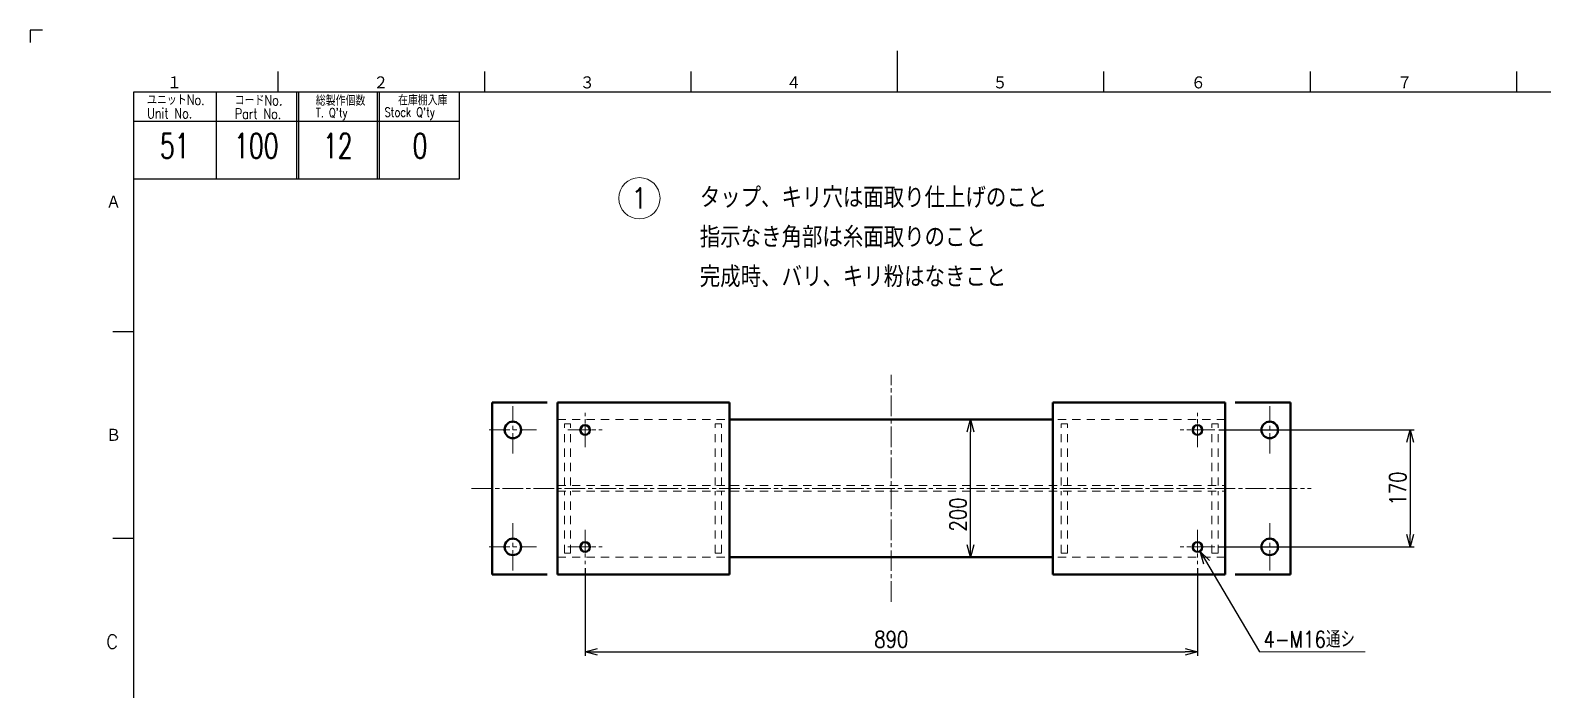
# Model space of a CAD drawing. Header units: millimetres. Extents: x 0 to 3564, y 0 to 2520.
# Drawn here: x 0 to 2198, y 1562 to 2520 of the extents above; entities that cross this region are included whole.
import ezdxf
from ezdxf.enums import TextEntityAlignment as Align

# ---------------------------------------------------------------- set-up
doc = ezdxf.new("R2010")
doc.units = ezdxf.units.MM
doc.header["$LTSCALE"] = 6
doc.linetypes.add('GEN7A', pattern=[7.5, 5, -0.75, 1, -0.75])
doc.linetypes.add('HIDDEN2', pattern=[3.5, 2, -1.5])
doc.layers.get('0').update_dxf_attribs({"lineweight": 20})
doc.layers.get('DEFPOINTS').update_dxf_attribs({"color": 253})
for name, color, linetype, lineweight in [('2', 5, 'Continuous', 40), ('3A', 6, 'HIDDEN2', 20), ('4', 3, 'Continuous', 13), ('5', 3, 'Continuous', 13), ('6', 7, 'Continuous', 50), ('7A', 4, 'GEN7A', 13)]:
    doc.layers.add(name, color=color, linetype=linetype, lineweight=lineweight)
doc.layers.add('RAHM2', color=1, linetype='Continuous')
doc.styles.add('DIMENSION', font='romans.shx', dxfattribs={"width": 0.8, "bigfont": 'extfont2.shx'})
doc.styles.get("Standard").update_dxf_attribs({"font": 'romans.shx', "width": 0.8, "bigfont": 'extfont2.shx'})
doc.dimstyles.new('GEN-ISO$0', dxfattribs={"dimscale": 6, "dimtxt": 4, "dimasz": 3, "dimexe": 1, "dimexo": 1, "dimgap": 1, "dimtad": 3, "dimrnd": 0.01, "dimdsep": 46, "dimtxsty": 'Standard', "dimblk": 'OPEN30', "dimcen": 0, "dimclrt": 7, "dimazin": 2, "dimtp": 0.1, "dimtm": 0.1, "dimtfac": 0.6, "dimtmove": 2, "dimatfit": 3, "dimldrblk": 'OPEN30', "dimfxl": 1, "dimarcsym": 0})
doc.dimstyles.new('GEN-ISO$7', dxfattribs={"dimscale": 6, "dimtxt": 4, "dimasz": 3, "dimexe": 1, "dimexo": 1, "dimgap": 1, "dimtad": 3, "dimrnd": 0.01, "dimdsep": 46, "dimtxsty": 'Standard', "dimblk": 'OPEN30', "dimcen": 0, "dimclrt": 7, "dimazin": 2, "dimtp": 0.1, "dimtm": 0.1, "dimtfac": 0.6, "dimtmove": 2, "dimatfit": 3, "dimldrblk": 'OPEN30', "dimfxl": 1, "dimarcsym": 0})

# ---------------------------------------------------------------- blocks, each defined once
blk = doc.blocks.new('1A2ブヒン')
at = {"layer": 'RAHM2', "color": 5, "linetype": 'Continuous'}
for p, q in [((3, 420), (0, 420)), ((0, 420), (0, 417)), ((210, 415), (210, 405)), ((60, 410), (60, 405)), ((110, 410), (110, 405)), ((160, 410), (160, 405)), ((260, 410), (260, 405)), ((310, 410), (310, 405)), ((360, 410), (360, 405)), ((579, 405), (25, 405)), ((25, 405), (25, 15)), ((104, 384), (104, 405)), ((25, 384), (64.5, 384)), ((64.5, 384), (104, 384)), ((20, 347), (25, 347)), ((20, 297), (25, 297))]:
    blk.add_line(p, q, dxfattribs=at)
at = {"layer": 'RAHM2', "color": 7, "linetype": 'Continuous'}
for p, q in [((45, 405), (45, 384)), ((64.5, 405), (64.5, 384)), ((65, 405), (65, 384)), ((84, 405), (84, 384)), ((84.5, 405), (84.5, 384)), ((25, 398), (64.5, 398)), ((64.5, 398), (104, 398))]:
    blk.add_line(p, q, dxfattribs=at)
at = {"layer": 'RAHM2', "color": 5, "linetype": 'Continuous'}
for s, p in [('１', (33.1, 405.6)), ('２', (83.1, 405.6)), ('３', (133.1, 405.6)), ('４', (183.1, 405.6)), ('５', (233.1, 405.6)), ('６', (281.11, 405.6)), ('７', (331.11, 405.6)), ('Ａ', (18.36, 376.71)), ('Ｂ', (18.36, 320.24)), ('C', (18.36, 270.24))]:
    blk.add_text(s, height=3.31, dxfattribs=at).set_placement(p)
at = {"layer": 'RAHM2', "color": 7, "linetype": 'Continuous', "width": 0.8}
for s, height, p in [('ユニットNo.', 2.5, (28.29, 401.92)), ('コードNo.', 2.5, (49.52, 401.81)), ('総製作個数', 2.5, (69.17, 401.72)), ('在庫棚入庫', 2.5, (89.08, 401.82)), ('Unit No.', 2.5, (28.29, 398.64)), ('Part No.', 2.5, (49.52, 398.53)), ("T. Q'ty", 2.2, (69.17, 398.96)), ("Stock Q'ty", 2.2, (85.8, 399.06))]:
    blk.add_text(s, height=height, dxfattribs=at).set_placement(p)
at = {"layer": 'RAHM2', "color": 5, "linetype": 'Continuous', "width": 0.7}
for tag, p in [('HEADER3', (35, 392.01)), ('HEADER4', (54.75, 392)), ('HEADER15', (74.49, 392)), ('HEADER16', (94.43, 392))]:
    blk.add_attdef(tag, text='', height=6, dxfattribs=at).set_placement(p, align=Align.MIDDLE)
at = {"layer": 'RAHM2', "color": 7, "linetype": 'Continuous'}
blk.add_attdef('HEADER5', text='', height=2.5, dxfattribs=at).set_placement((63.69, 385.1), align=Align.BOTTOM_RIGHT)
for tag, height, width, p in [('HEADER25', 3.2, 0.63, (525.91, 86.65)), ('HEADER23', 3.33, 0.8, (550.4, 86.46)), ('HEADER24', 3.5, 0.8, (571.57, 86.49)), ('HEADER22', 3.2, 0.63, (525.91, 79.65)), ('HEADER20', 3.33, 0.8, (550.4, 79.46)), ('HEADER21', 3.5, 0.8, (571.57, 79.49)), ('HEADER19', 3.2, 0.63, (525.91, 72.65)), ('HEADER17', 3.33, 0.8, (550.4, 72.46)), ('HEADER18', 3.5, 0.8, (571.57, 72.49)), ('HEADER11', 3.2, 0.63, (525.91, 65.65)), ('HEADER9', 3.33, 0.8, (550.4, 65.46)), ('HEADER10', 3.5, 0.8, (571.57, 65.49)), ('HEADER7', 3.31, 0.8, (343.63, 48.21)), ('HEADER1', 5, 0.9, (528.12, 45.15)), ('GEN-TITLE-SCA', 4, 0.85, (430.79, 40.85)), ('HEADER14', 3.31, 0.8, (343.63, 36.29)), ('HEADER2', 6, 0.9, (527.89, 36.68))]:
    blk.add_attdef(tag, text='', height=height, dxfattribs=dict(at, width=width)).set_placement(p, align=Align.MIDDLE)
for tag, p in [('HEADER27', (401.45, 41.09)), ('HEADER26', (416.07, 41.09))]:
    blk.add_attdef(tag, text='', height=4, dxfattribs=at).set_placement(p, align=Align.MIDDLE)
at = {"layer": 'RAHM2', "color": 7, "linetype": 'Continuous', "width": 0.7}
blk.add_attdef('GEN-TITLE-DAT', text='', height=3.5, dxfattribs=at).set_placement((452.8, 39.1), align=Align.CENTER)
at = {"layer": 'RAHM2', "color": 5, "linetype": 'Continuous', "style": 'DIMENSION', "width": 1.2}
for tag, p in [('HEADER13', (382.56, 16.75)), ('HEADER12', (416.26, 16.72)), ('GEN-TITLE-DWG', (485.79, 16.74))]:
    blk.add_attdef(tag, text='', height=7.02, dxfattribs=at).set_placement(p, align=Align.BOTTOM_LEFT)
at = {"layer": 'RAHM2', "color": 5, "linetype": 'Continuous', "style": 'DIMENSION'}
blk.add_attdef('HEADER8', text='', height=7.02, dxfattribs=at).set_placement((577.6, 16.71), align=Align.BOTTOM_RIGHT)
at = {"layer": 'RAHM2', "color": 5, "linetype": 'Continuous'}
blk.add_attdef('HEADER6', text='', height=5.8, dxfattribs=at).set_placement((376.09, 17.1), align=Align.BOTTOM_RIGHT)
blk = doc.blocks.new('GENBALLOON1')
blk.add_circle((0, 0), 5)
at = {"flags": 1}
blk.add_attdef('GEN_PARENT', text='', height=2.5, dxfattribs=at).set_placement((0, 0), align=Align.MIDDLE)
blk.add_attdef('REF_NO', text='', height=3.5).set_placement((0, 0), align=Align.MIDDLE)
at = {"color": 7, "flags": 1}
for tag, p in [('5GENINF', (6.43, 0.96)), ('6GENINF', (6.43, 0.63)), ('7GENINF', (6.43, 0.3)), ('8GENINF', (6.43, -0.04)), ('9GENINF', (6.43, -0.37)), ('3GENINF', (6.43, -2.34)), ('4GENINF', (6.43, -2.67)), ('10GENINF', (6.43, -0.7)), ('11GENINF', (6.43, -1)), ('12GENINF', (6.43, -1.34)), ('13GENINF', (6.43, -1.67)), ('14GENINF', (6.43, -2)), ('15GENINF', (6.43, -3)), ('16GENINF', (6.43, -3.34)), ('17GENINF', (6.43, -3.7)), ('20GENINF', (6.43, -4.7)), ('21GENINF', (6.43, -5.04)), ('22GENINF', (6.43, -5.37)), ('18GENINF', (6.43, -4.04)), ('19GENINF', (6.43, -4.37))]:
    blk.add_attdef(tag, p, '', height=0.2, dxfattribs=at)
blk = doc.blocks.new('_Open30')
at = {"color": 0, "linetype": 'ByBlock', "lineweight": -2}
for p, q in [((-1, 0.27), (0, 0)), ((0, 0), (-1, -0.27)), ((0, 0), (-1, 0))]:
    blk.add_line(p, q, dxfattribs=at)
blk = doc.blocks.new('*D33')
at = {"layer": '5', "color": 0, "lineweight": -2, "transparency": 16777216}
for p, q in [((1727.4, 1939.2), (2011.5, 1939.2)), ((2005.5, 1921.2), (2005.5, 1787.2)), ((1727.4, 1769.2), (2011.5, 1769.2))]:
    blk.add_line(p, q, dxfattribs=at)
at = {"layer": 'DEFPOINTS', "color": 0, "transparency": 16777216}
for p in [(1721.4, 1939.2), (1721.4, 1769.2), (2005.5, 1769.2)]:
    blk.add_point(p, dxfattribs=at)
at = {"layer": '5', "color": 0, "lineweight": -2, "transparency": 16777216, "xscale": 18, "yscale": 18, "zscale": 18}
for p, rotation in [((2005.5, 1939.2), 90), ((2005.5, 1769.2), 270)]:
    blk.add_blockref('_Open30', p, dxfattribs=dict(at, rotation=rotation))
at = {"layer": '5', "color": 7, "transparency": 16777216, "insert": (1987.5, 1854.2), "char_height": 24, "attachment_point": 5, "rotation": 90}
blk.add_mtext('170', dxfattribs=at)
blk = doc.blocks.new('*D34')
at = {"layer": '5', "color": 0, "lineweight": -2, "transparency": 16777216}
for p, q in [((806.4, 1738.2), (806.4, 1610.9)), ((1696.4, 1738.2), (1696.4, 1610.9)), ((824.4, 1616.9), (1678.4, 1616.9))]:
    blk.add_line(p, q, dxfattribs=at)
at = {"layer": 'DEFPOINTS', "color": 0, "transparency": 16777216}
for p in [(806.4, 1744.2), (1696.4, 1744.2), (1696.4, 1616.9)]:
    blk.add_point(p, dxfattribs=at)
at = {"layer": '5', "color": 0, "lineweight": -2, "transparency": 16777216, "xscale": 18, "yscale": 18, "zscale": 18, "rotation": 180}
blk.add_blockref('_Open30', (806.4, 1616.9), dxfattribs=at)
at = {"layer": '5', "color": 0, "lineweight": -2, "transparency": 16777216, "xscale": 18, "yscale": 18, "zscale": 18}
blk.add_blockref('_Open30', (1696.4, 1616.9), dxfattribs=at)
at = {"layer": '5', "color": 7, "transparency": 16777216, "insert": (1251.4, 1634.9), "char_height": 24, "attachment_point": 5}
blk.add_mtext('890', dxfattribs=at)
blk = doc.blocks.new('*D17')
at = {"layer": '4', "color": 0, "lineweight": -2, "transparency": 16777216}
blk.add_line((1366.4, 1772.2), (1366.4, 1936.2), dxfattribs=at)
at = {"layer": 'DEFPOINTS', "color": 0, "transparency": 16777216}
for p in [(1366.4, 1954.2), (1486.4, 1954.2), (1486.4, 1754.2)]:
    blk.add_point(p, dxfattribs=at)
at = {"layer": '4', "color": 0, "lineweight": -2, "transparency": 16777216, "xscale": 18, "yscale": 18, "zscale": 18}
for p, rotation in [((1366.4, 1954.2), 90), ((1366.4, 1754.2), 270)]:
    blk.add_blockref('_Open30', p, dxfattribs=dict(at, rotation=rotation))
at = {"layer": '4', "color": 7, "transparency": 16777216, "insert": (1348.4, 1816.2), "char_height": 24, "attachment_point": 5, "rotation": 90}
blk.add_mtext('200', dxfattribs=at)

msp = doc.modelspace()

# ---------------------------------------------------------------- linework, layer by layer
at = {"layer": '2'}
for p, q in [((671.425, 1979.218), (751.425, 1979.218)), ((671.425, 1729.218), (671.425, 1979.218)), ((766.425, 1729.218), (766.425, 1979.218)), ((766.425, 1979.218), (1016.425, 1979.218)), ((1016.425, 1729.218), (1016.425, 1979.218)), ((1486.425, 1729.218), (1486.425, 1979.218)), ((1736.425, 1979.218), (1486.425, 1979.218)), ((1736.425, 1729.218), (1736.425, 1979.218)), ((1831.425, 1979.218), (1751.425, 1979.218)), ((1831.425, 1729.218), (1831.425, 1979.218)), ((1016.425, 1954.218), (1486.425, 1954.218)), ((1016.425, 1754.218), (1486.425, 1754.218)), ((671.425, 1729.218), (751.425, 1729.218)), ((766.425, 1729.218), (1016.425, 1729.218)), ((1736.425, 1729.218), (1486.425, 1729.218)), ((1831.425, 1729.218), (1751.425, 1729.218))]:
    msp.add_line(p, q, dxfattribs=at)
for centre, radius in [((701.425, 1939.218), 12), ((806.425, 1939.218), 7), ((1696.425, 1939.218), 7), ((1801.425, 1939.218), 12), ((701.425, 1769.218), 12), ((1801.425, 1769.218), 12), ((806.425, 1769.218), 7), ((1696.425, 1769.218), 7)]:
    msp.add_circle(centre, radius, dxfattribs=at)
at = {"layer": '3A'}
for p, q in [((766.425, 1954.218), (1016.425, 1954.218)), ((776.425, 1948.218), (785.425, 1948.218)), ((776.425, 1858.218), (776.425, 1948.218)), ((785.425, 1858.218), (785.425, 1948.218)), ((995.425, 1948.218), (1004.425, 1948.218)), ((995.425, 1858.218), (995.425, 1948.218)), ((1004.425, 1858.218), (1004.425, 1948.218)), ((1736.425, 1954.218), (1486.425, 1954.218)), ((1507.425, 1948.218), (1498.425, 1948.218)), ((1498.425, 1858.218), (1498.425, 1948.218)), ((1507.425, 1858.218), (1507.425, 1948.218)), ((1726.425, 1948.218), (1717.425, 1948.218)), ((1717.425, 1858.218), (1717.425, 1948.218)), ((1726.425, 1858.218), (1726.425, 1948.218)), ((766.425, 1858.218), (1736.425, 1858.218)), ((766.425, 1850.218), (1736.425, 1850.218)), ((776.425, 1760.218), (776.425, 1850.218)), ((785.425, 1760.218), (785.425, 1850.218)), ((995.425, 1760.218), (995.425, 1850.218)), ((1004.425, 1760.218), (1004.425, 1850.218)), ((1498.425, 1760.218), (1498.425, 1850.218)), ((1507.425, 1760.218), (1507.425, 1850.218)), ((1717.425, 1760.218), (1717.425, 1850.218)), ((1726.425, 1760.218), (1726.425, 1850.218)), ((776.425, 1760.218), (785.425, 1760.218)), ((995.425, 1760.218), (1004.425, 1760.218)), ((1507.425, 1760.218), (1498.425, 1760.218)), ((1726.425, 1760.218), (1717.425, 1760.218)), ((766.425, 1754.218), (1016.425, 1754.218)), ((1736.425, 1754.218), (1486.425, 1754.218))]:
    msp.add_line(p, q, dxfattribs=at)
at = {"layer": '4'}
for centre in [(806.425, 1939.218), (1696.425, 1939.218), (806.425, 1769.218), (1696.425, 1769.218)]:
    msp.add_circle(centre, 8, dxfattribs=at)
at = {"layer": '5'}
msp.add_line((1786.561, 1616.896), (1940.311, 1616.896), dxfattribs=at)
at = {"layer": '7A'}
for p, q in [((1251.425, 1689.218), (1251.425, 2019.218)), ((701.425, 1904.718), (701.425, 1973.718)), ((806.425, 1914.218), (806.425, 1964.218)), ((1696.425, 1914.218), (1696.425, 1964.218)), ((1801.425, 1904.718), (1801.425, 1973.718)), ((666.925, 1939.218), (735.925, 1939.218)), ((781.425, 1939.218), (831.425, 1939.218)), ((1721.425, 1939.218), (1671.425, 1939.218)), ((1835.925, 1939.218), (1766.925, 1939.218)), ((641.425, 1854.218), (1861.425, 1854.218)), ((701.425, 1734.718), (701.425, 1803.718)), ((1801.425, 1734.718), (1801.425, 1803.718)), ((806.425, 1794.218), (806.425, 1744.218)), ((1696.425, 1794.218), (1696.425, 1744.218)), ((666.925, 1769.218), (735.925, 1769.218)), ((781.425, 1769.218), (831.425, 1769.218)), ((1721.425, 1769.218), (1671.425, 1769.218)), ((1835.925, 1769.218), (1766.925, 1769.218))]:
    msp.add_line(p, q, dxfattribs=at)

# ---------------------------------------------------------------- block references
at = {"layer": '2'}
ref = msp.add_blockref('1A2ブヒン', (0, 0), dxfattribs=dict(at, xscale=6, yscale=6, zscale=6))
ref.add_attrib('HEADER3', '51', dxfattribs={"layer": 'RAHM2', "color": 5, "linetype": 'Continuous', "height": 36, "width": 0.7}).set_placement((210.024, 2352.042), align=Align.MIDDLE)
ref.add_attrib('HEADER4', '100', dxfattribs={"layer": 'RAHM2', "color": 5, "linetype": 'Continuous', "height": 36, "width": 0.7}).set_placement((328.524, 2352), align=Align.MIDDLE)
ref.add_attrib('HEADER15', '12', dxfattribs={"layer": 'RAHM2', "color": 5, "linetype": 'Continuous', "height": 36, "width": 0.7}).set_placement((446.934, 2352), align=Align.MIDDLE)
ref.add_attrib('HEADER16', '0', dxfattribs={"layer": 'RAHM2', "color": 5, "linetype": 'Continuous', "height": 36, "width": 0.7}).set_placement((566.584, 2352), align=Align.MIDDLE)
at = {"layer": '5'}
ref = msp.add_blockref('GENBALLOON1', (885.335, 2275.889), dxfattribs=dict(at, xscale=6, yscale=6, zscale=6))
ref.add_attrib('REF_NO', '1', dxfattribs={"color": 7, "height": 30, "width": 0.9}).set_placement((885.335, 2275.889), align=Align.MIDDLE_CENTER)

# ---------------------------------------------------------------- texts
at = {"layer": '6'}
for s, height, width, p in [('タップ、キリ穴は面取り仕上げのこと', 30, 0.9, (973.084, 2261.844)), ('指示なき角部は糸面取りのこと', 30, 0.9, (973.084, 2204.244)), ('完成時、バリ、キリ粉はなきこと', 30, 0.9, (973.084, 2146.644)), ('4-M16通シ', 24, 0.8, (1792.561, 1622.896))]:
    msp.add_text(s, height=height, dxfattribs=dict(at, width=width)).set_placement(p)

# ---------------------------------------------------------------- dimensions: what is measured, and where the dimension line sits
at = {"layer": '4'}
dim = msp.add_linear_dim(base=(1366.353, 1954.218), p1=(1486.425, 1754.218), p2=(1486.425, 1954.218), angle=90, dimstyle='GEN-ISO$0', override={"dimscale": 6, "dimse1": 1, "dimse2": 1, "dimtm": 0.1, "dimtmove": 1}, dxfattribs=at)
dim.commit()
dim.dimension.update_dxf_attribs({"geometry": '*D17', "text_midpoint": (1366.353, 1816.172), "dimtype": 160})
at = {"layer": '5'}
dim = msp.add_linear_dim(base=(2005.458, 1769.218), p1=(1721.425, 1939.218), p2=(1721.425, 1769.218), angle=90, dimstyle='GEN-ISO$0', override={"dimscale": 6, "dimtm": 0.1}, dxfattribs=at)
dim.commit()
dim.dimension.update_dxf_attribs({"geometry": '*D33', "text_midpoint": (1987.458, 1854.218)})
dim = msp.add_linear_dim(base=(1696.425, 1616.896), p1=(806.425, 1744.218), p2=(1696.425, 1744.218), dimstyle='GEN-ISO$0', override={"dimscale": 6, "dimtm": 0.1}, dxfattribs=at)
dim.commit()
dim.dimension.update_dxf_attribs({"geometry": '*D34', "text_midpoint": (1251.425, 1634.896)})

# ---------------------------------------------------------------- leaders
msp.add_leader([(1700.499, 1762.333), (1786.561, 1616.896)], dimstyle='GEN-ISO$7', override={"dimscale": 6, "dimgap": 1, "dimtad": 0, "dimtm": 0.1}, dxfattribs=at)

doc.saveas('drawing.dxf')
